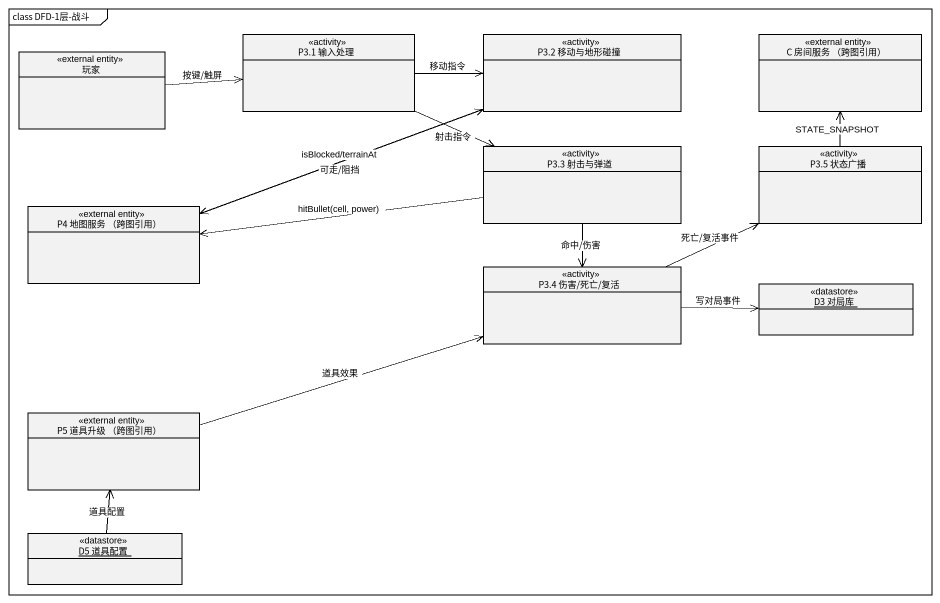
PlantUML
@startuml
mainframe class DFD-1层-战斗
hide circle
hide empty members
class "P3.1 输入处理" as P3_1_输入处理 <<activity>>
class "P3.2 移动与地形碰撞" as P3_2_移动与地形碰撞 <<activity>>
class "C 房间服务 （跨图引用）" as C_房间服务_跨图引用 <<external entity>>
class 玩家 <<external entity>>
class "P3.3 射击与弹道" as P3_3_射击与弹道 <<activity>>
class "P3.5 状态广播" as P3_5_状态广播 <<activity>>
class "P4 地图服务 （跨图引用）" as P4_地图服务_跨图引用 <<external entity>>
class "P3.4 伤害/死亡/复活" as P3_4_伤害_死亡_复活 <<activity>>
object "D3 对局库" as D3_对局库 <<datastore>>
class "P5 道具升级 （跨图引用）" as P5_道具升级_跨图引用 <<external entity>>
object "D5 道具配置" as D5_道具配置 <<datastore>>
P3_1_输入处理 -right-> P3_2_移动与地形碰撞 : 移动指令
P3_1_输入处理 -right-> P3_3_射击与弹道 : 射击指令
P3_2_移动与地形碰撞 -left-> P4_地图服务_跨图引用 : isBlocked/terrainAt
玩家 -right-> P3_1_输入处理 : 按键/触屏
P3_3_射击与弹道 -left-> P4_地图服务_跨图引用 : hitBullet(cell, power)
P3_3_射击与弹道 --> P3_4_伤害_死亡_复活 : 命中/伤害
P3_5_状态广播 -up-> C_房间服务_跨图引用 : STATE_SNAPSHOT
P4_地图服务_跨图引用 -right-> P3_2_移动与地形碰撞 : 可走/阻挡
P3_4_伤害_死亡_复活 -right-> P3_5_状态广播 : 死亡/复活事件
P3_4_伤害_死亡_复活 -right-> D3_对局库 : 写对局事件
P5_道具升级_跨图引用 -right-> P3_4_伤害_死亡_复活 : 道具效果
D5_道具配置 -up-> P5_道具升级_跨图引用 : 道具配置
@enduml
